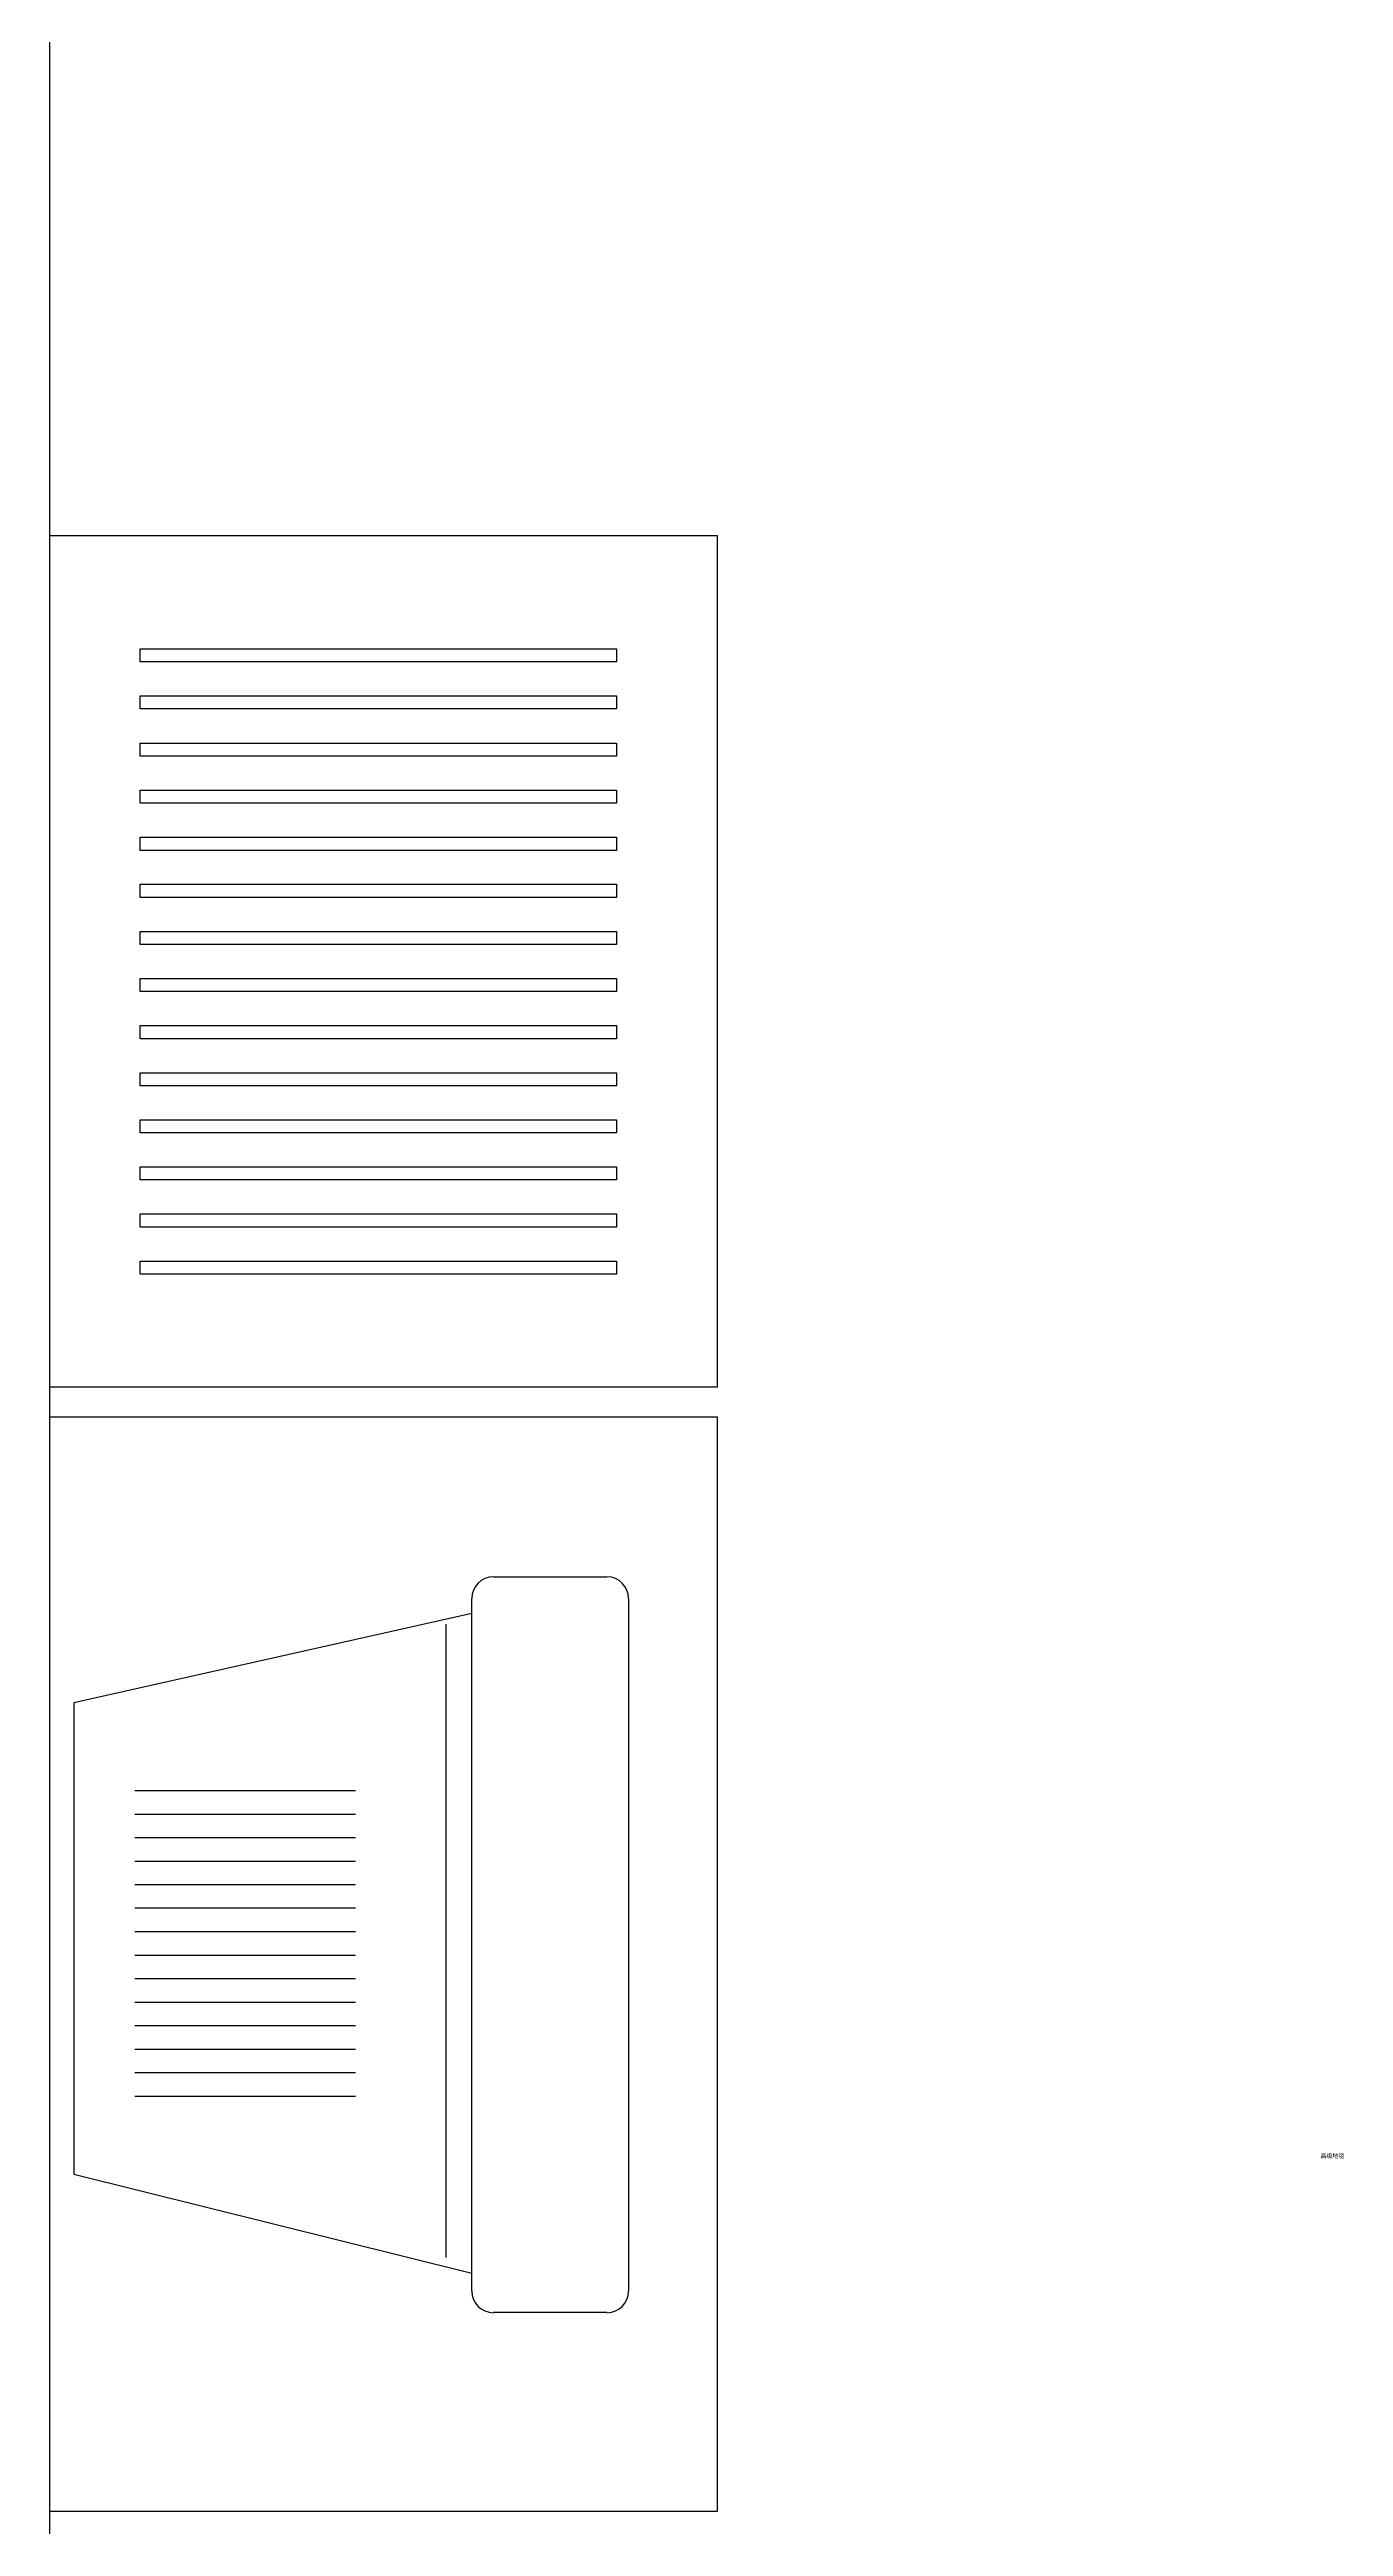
# Model space of a CAD drawing. Header units: centimetres. Extents: x 8510 to 16419, y -974 to 2536.
# Drawn here: x 10100.6 to 10207.1, y 153.4 to 357.1 of the extents above; entities that cross this region are included whole.
import ezdxf

# ---------------------------------------------------------------- set-up
doc = ezdxf.new("R2010")
doc.units = ezdxf.units.CM
for name, color, linetype in [('5', 5, 'Continuous'), ('AXIS', 3, 'Continuous'), ('轴线', 1, 'Continuous')]:
    doc.layers.add(name, color=color, linetype=linetype)
doc.styles.add('文3.5', font='', dxfattribs={"height": 3.5})
doc.styles.get('文3.5').set_extended_font_data('PMingLiU')

msp = doc.modelspace()

# ---------------------------------------------------------------- linework, layer by layer
at = {"layer": '5', "color": 7}
for p, q in [((10100.58, 317.13), (10100.58, 247.13)), ((10155.58, 317.13), (10100.58, 317.13)), ((10155.58, 247.13), (10155.58, 317.13)), ((10108.05, 306.75), (10108.05, 307.83)), ((10108.05, 307.83), (10147.25, 307.83)), ((10147.25, 307.83), (10147.25, 306.75)), ((10147.25, 306.75), (10108.05, 306.75)), ((10108.05, 302.88), (10108.05, 303.95)), ((10108.05, 303.95), (10147.25, 303.95)), ((10147.25, 303.95), (10147.25, 302.88)), ((10147.25, 302.88), (10108.05, 302.88)), ((10108.05, 299), (10108.05, 300.08)), ((10108.05, 300.08), (10147.25, 300.08)), ((10147.25, 300.08), (10147.25, 299)), ((10147.25, 299), (10108.05, 299)), ((10108.05, 295.13), (10108.05, 296.2)), ((10108.05, 296.2), (10147.25, 296.2)), ((10147.25, 296.2), (10147.25, 295.13)), ((10147.25, 295.13), (10108.05, 295.13)), ((10108.05, 291.25), (10108.05, 292.33)), ((10108.05, 292.33), (10147.25, 292.33)), ((10147.25, 292.33), (10147.25, 291.25)), ((10147.25, 291.25), (10108.05, 291.25)), ((10108.05, 287.38), (10108.05, 288.46)), ((10108.05, 288.46), (10147.25, 288.46)), ((10147.25, 287.38), (10108.05, 287.38)), ((10147.25, 288.46), (10147.25, 287.38)), ((10108.05, 283.51), (10108.05, 284.58)), ((10108.05, 284.58), (10147.25, 284.58)), ((10147.25, 283.51), (10108.05, 283.51)), ((10147.25, 284.58), (10147.25, 283.51)), ((10108.05, 279.63), (10108.05, 280.71)), ((10108.05, 280.71), (10147.25, 280.71)), ((10147.25, 279.63), (10108.05, 279.63)), ((10147.25, 280.71), (10147.25, 279.63)), ((10108.05, 275.76), (10108.05, 276.84)), ((10108.05, 276.84), (10147.25, 276.84)), ((10147.25, 275.76), (10108.05, 275.76)), ((10147.25, 276.84), (10147.25, 275.76)), ((10108.05, 271.89), (10108.05, 272.96)), ((10108.05, 272.96), (10147.25, 272.96)), ((10147.25, 271.89), (10108.05, 271.89)), ((10147.25, 272.96), (10147.25, 271.89)), ((10108.05, 268.01), (10108.05, 269.09)), ((10108.05, 269.09), (10147.25, 269.09)), ((10147.25, 269.09), (10147.25, 268.01)), ((10147.25, 268.01), (10108.05, 268.01)), ((10108.05, 264.14), (10108.05, 265.21)), ((10108.05, 265.21), (10147.25, 265.21)), ((10147.25, 265.21), (10147.25, 264.14)), ((10147.25, 264.14), (10108.05, 264.14)), ((10108.05, 260.26), (10108.05, 261.34)), ((10108.05, 261.34), (10147.25, 261.34)), ((10147.25, 261.34), (10147.25, 260.26)), ((10147.25, 260.26), (10108.05, 260.26)), ((10108.05, 256.39), (10108.05, 257.47)), ((10108.05, 257.47), (10147.25, 257.47)), ((10147.25, 257.47), (10147.25, 256.39)), ((10147.25, 256.39), (10108.05, 256.39)), ((10100.58, 247.13), (10155.58, 247.13)), ((10155.58, 244.63), (10100.58, 244.63)), ((10100.58, 244.63), (10100.58, 154.63)), ((10155.58, 154.63), (10155.58, 244.63)), ((10137.12, 231.49), (10146.47, 231.49)), ((10135.34, 228.48), (10102.58, 221.13)), ((10135.34, 172.74), (10135.34, 229.71)), ((10148.25, 229.71), (10148.25, 172.74)), ((10133.23, 175.51), (10133.23, 227.59)), ((10102.58, 221.13), (10102.58, 182.34)), ((10107.59, 213.91), (10125.78, 213.91)), ((10107.59, 211.98), (10125.78, 211.98)), ((10107.59, 210.05), (10125.78, 210.05)), ((10107.59, 208.11), (10125.78, 208.11)), ((10107.59, 206.18), (10125.78, 206.18)), ((10107.59, 204.25), (10125.78, 204.25)), ((10107.59, 202.31), (10125.78, 202.31)), ((10107.59, 200.38), (10125.78, 200.38)), ((10107.59, 198.45), (10125.78, 198.45)), ((10107.59, 198.45), (10125.78, 198.45)), ((10107.59, 196.51), (10125.78, 196.51)), ((10107.59, 196.51), (10125.78, 196.51)), ((10107.59, 194.58), (10125.78, 194.58)), ((10107.59, 192.65), (10125.78, 192.65)), ((10107.59, 190.71), (10125.78, 190.71)), ((10107.59, 188.78), (10125.78, 188.78)), ((10135.34, 174.18), (10102.58, 182.34)), ((10146.47, 170.97), (10137.12, 170.97)), ((10100.58, 154.63), (10155.58, 154.63))]:
    msp.add_line(p, q, dxfattribs=at)
for centre, start, end in [((10137.12, 229.71), 90, 180), ((10146.47, 229.71), 0, 90), ((10137.12, 172.74), 180, 270), ((10146.47, 172.74), 270, 0)]:
    msp.add_arc(centre, 1.78, start, end, dxfattribs=at)
at = {"layer": '轴线', "color": 7}
msp.add_line((10100.58, 709.63), (10100.58, -221.87), dxfattribs=at)

# ---------------------------------------------------------------- texts
at = {"layer": 'AXIS', "color": 7, "style": '文3.5'}
msp.add_text('高级地毯', height=0.35, dxfattribs=at).set_placement((10205.21, 183.68))

doc.saveas('drawing.dxf')
